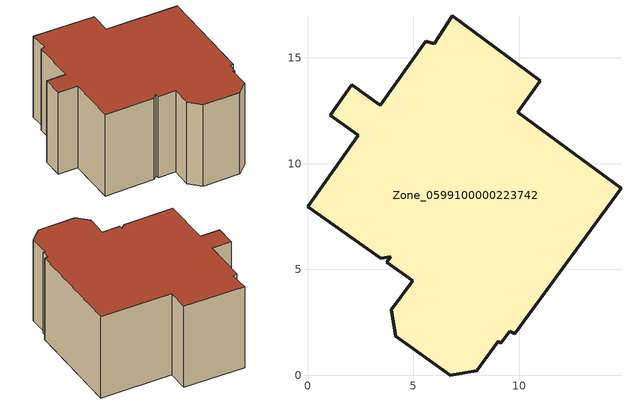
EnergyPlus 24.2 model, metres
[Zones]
Zone_0599100000223742
 floor ground (C_G): 3.45,5.53 0,7.95 2.41,11.33 1.07,12.29 2.09,13.72 3.43,12.76 5.6,15.79 5.99,15.66 6.84,16.98 11.01,13.92 9.93,12.43 14.82,8.83 9.79,1.95 9.55,2.08 9.14,1.51 9.01,1.61 8,0.2 6.75,0 4.17,1.84 3.97,3.1 4.97,4.47 3.74,5.33 3.92,5.6 z0
 wall outside (C_F): 6.75,0 8,0.2 9.01,1.61 9.14,1.51 9.55,2.08 9.79,1.95 14.82,8.83 9.93,12.43 11.01,13.92 6.84,16.98 5.99,15.66 5.6,15.79 3.43,12.76 2.09,13.72 1.07,12.29 2.41,11.33 0,7.95 3.45,5.53 3.92,5.6 3.74,5.33 4.97,4.47 3.97,3.1 4.17,1.84 6.75,0 z0:7.48
 roof outside (C_R): 5.6,15.79 3.43,12.76 2.09,13.72 1.07,12.29 2.41,11.33 0,7.95 3.45,5.53 3.92,5.6 3.74,5.33 4.97,4.47 3.97,3.1 4.17,1.84 6.75,0 8,0.2 9.01,1.61 9.14,1.51 9.55,2.08 9.79,1.95 14.82,8.83 9.93,12.43 11.01,13.92 6.84,16.98 5.99,15.66 z7.48
[BUILDING]
Pand.0599100000223742: North Axis=0; Terrain=City; Loads Convergence Tolerance Value=0.04; Temperature Convergence Tolerance Value=0.4; Solar Distribution=FullExterior; Maximum Number of Warmup Days=25; Minimum Number of Warmup Days=1
[Site:Location]
Rotterdam.The.Hague.AP_ZH_NLD Design_Conditions: Latitude=51.96; Longitude=4.45; Time Zone=1; Elevation=-4.5
[SITE:GROUNDTEMPERATURE:BUILDINGSURFACE]
18, 18, 18, 18, 18, 18, 18, 18, 18, 18, 18, 18
[MATERIAL] Thermal Absorptance=0.9; Solar Absorptance=0.7; Visible Absorptance=0.7
Name | Roughness | Thickness | Conductivity | Density | Specific Heat
G.D.1965 | MediumSmooth | 0.15 | 1 | 540 | 1210
F.D.1965 | Rough | 0.3 | 0.857143 | 1920 | 840
R.D.1965 | MediumRough | 0.2 | 0.08 | 1500 | 1000
[CONSTRUCTION]
C_G: G.D.1965
C_F: F.D.1965
C_R: R.D.1965
[ZONE]
Zone_0599100000223742: Type=1; Multiplier=1; Ceiling Height=Autocalculate; Volume=Autocalculate; Floor Area=autocalculate; Part of Total Floor Area=Yes
[ZONEINFILTRATION:DESIGNFLOWRATE]
Infil_Zone_0599100000223742: Zone or ZoneList or Space or SpaceList=Zone_0599100000223742; Schedule=AlwaysOn; Design Flow Rate Calculation Method=Flow/Area; Flow Rate per Floor Area=0.0042; Constant Term Coefficient=1; Temperature Term Coefficient=0; Velocity Term Coefficient=0; Velocity Squared Term Coefficient=0
[HVACTEMPLATE:ZONE:IDEALLOADSAIRSYSTEM]
Zone_0599100000223742: Maximum Heating Supply Air Temperature=50; Minimum Cooling Supply Air Temperature=13; Maximum Heating Supply Air Humidity Ratio=0.0156; Minimum Cooling Supply Air Humidity Ratio=0.0077; Heating Limit=NoLimit; Cooling Limit=NoLimit; Dehumidification Control Type=ConstantSensibleHeatRatio; Cooling Sensible Heat Ratio=0.7; Dehumidification Setpoint=60; Humidification Control Type=None; Humidification Setpoint=30; Outdoor Air Method=None; Outdoor Air Flow Rate per Person=0.00944; Outdoor Air Flow Rate per Zone Floor Area=0; Outdoor Air Flow Rate per Zone=0; Demand Controlled Ventilation Type=None; Outdoor Air Economizer Type=NoEconomizer; Heat Recovery Type=None; Sensible Heat Recovery Effectiveness=0.7; Latent Heat Recovery Effectiveness=0.65
[ZONECONTROL:THERMOSTAT]
ThermostatControl_Zone_0599100000223742: Zone or ZoneList=Zone_0599100000223742; Control Type Schedule=DualSetpointControlType; Control 1=Thermostat_Zone_0599100000223742; Temperature Difference Between Cutout And Setpoint=0
[THERMOSTATSETPOINT:DUALSETPOINT]
Thermostat_Zone_0599100000223742: Heating Setpoint Temperature Schedule=HeatingSetpoint_Zone_0599100000223742; Cooling Setpoint Temperature Schedule=CoolingSetpoint_Zone_0599100000223742
[SCHEDULE:COMPACT]
HeatingSetpoint_Zone_0599100000223742: Through: 12/31, For: AllDays, Until: 24:00, 21
CoolingSetpoint_Zone_0599100000223742: Through: 12/31, For: AllDays, Until: 24:00, 24
DualSetpointControlType: Through: 12/31, For: AllDays, Until: 24:00, 4
AlwaysOn: Through: 12/31, For: AllDays, Until: 24:00, 1
